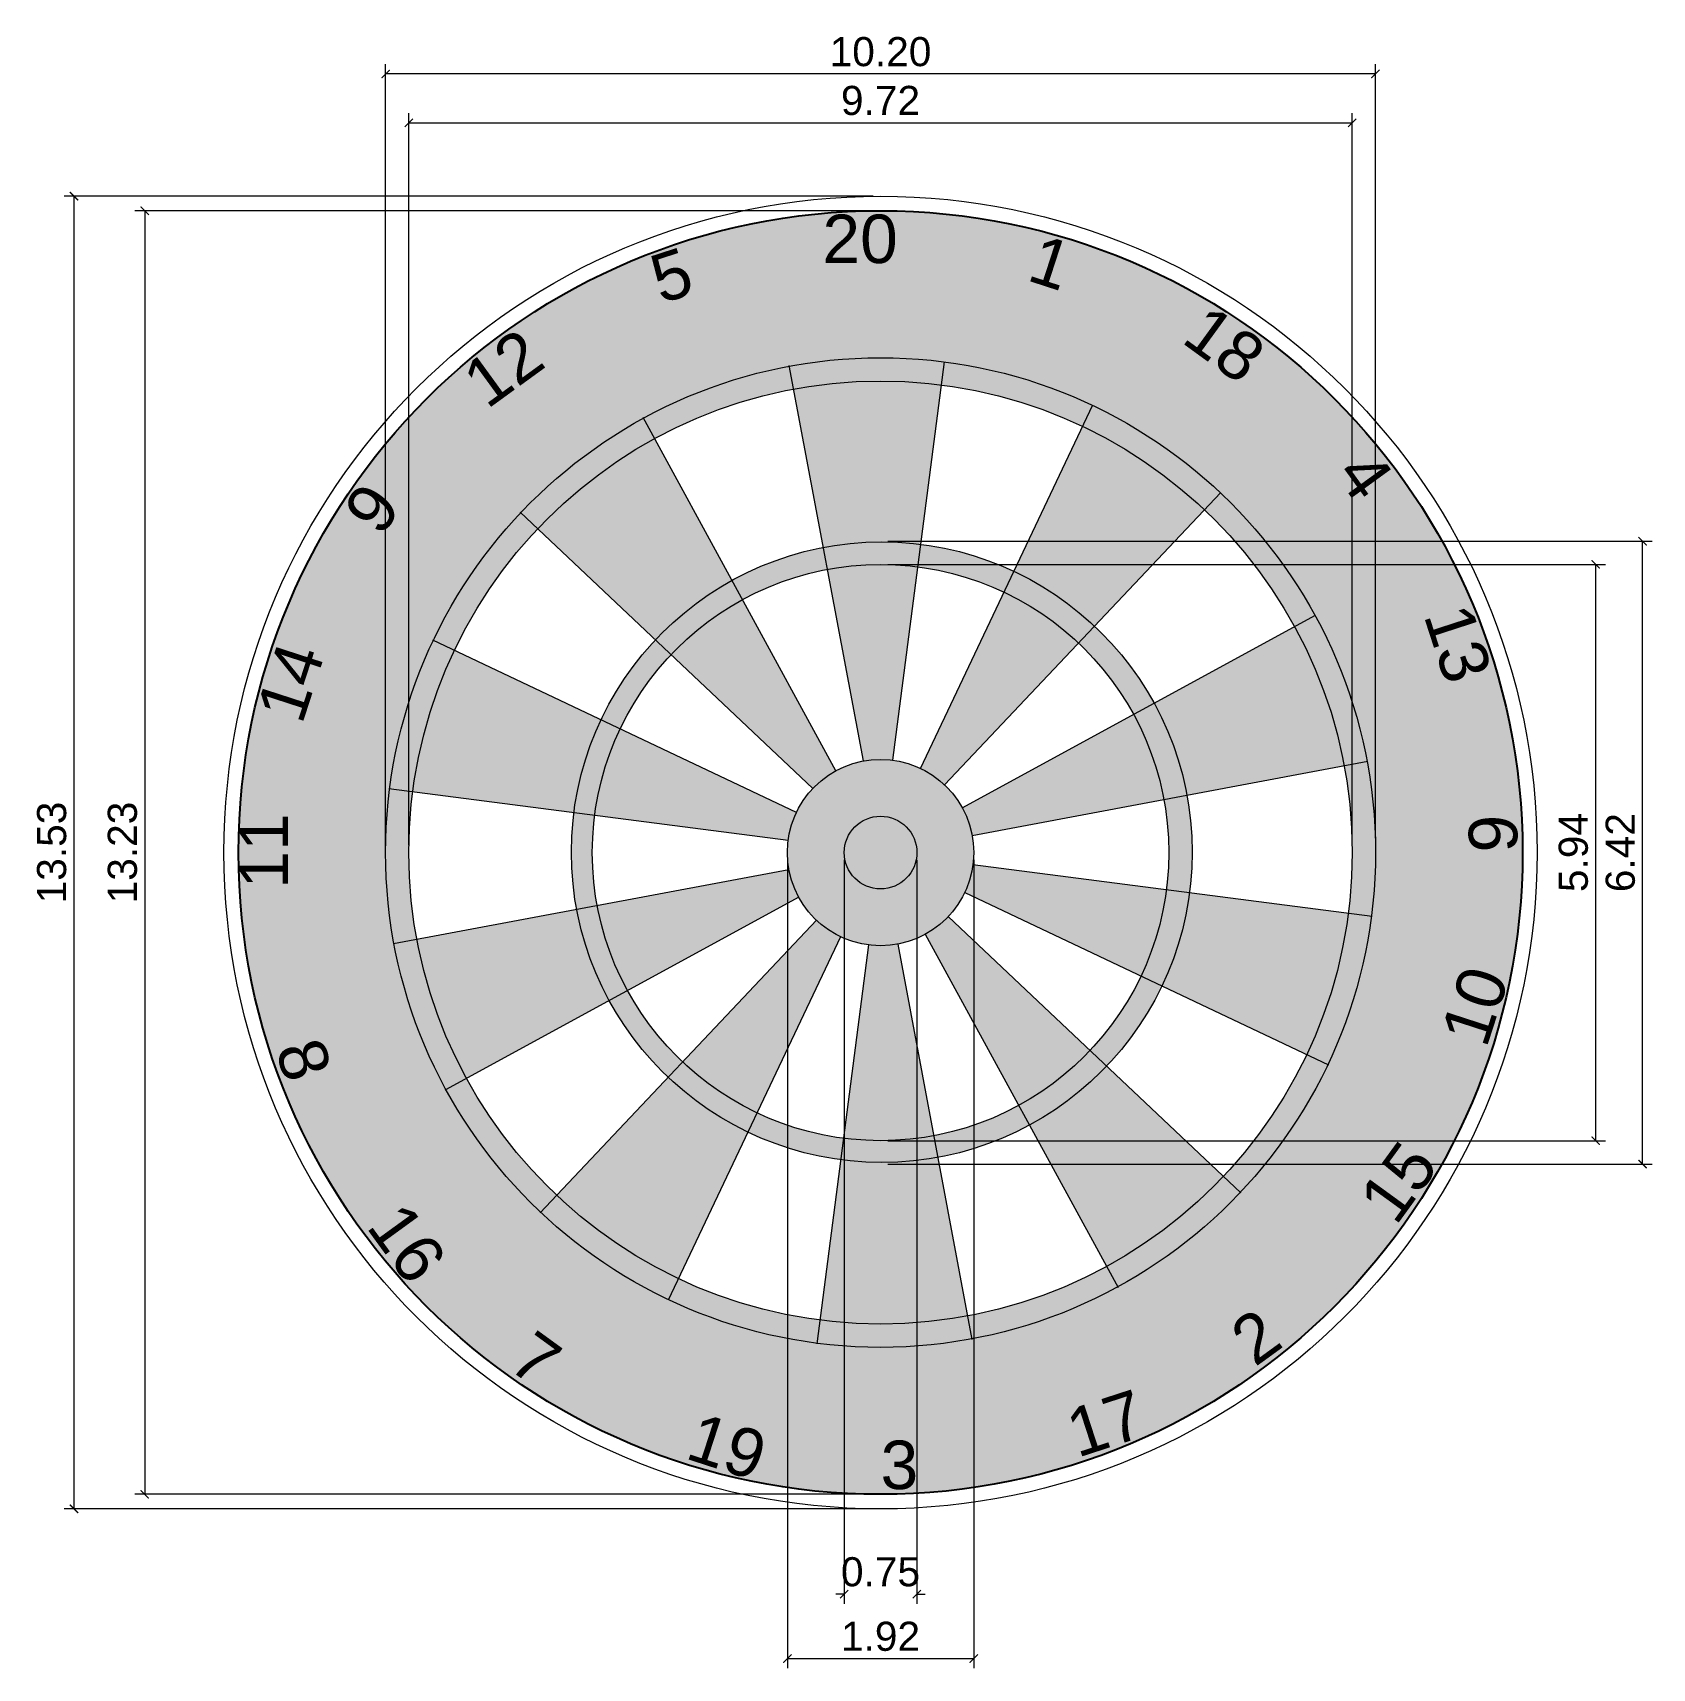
# Model space of a CAD drawing. Header units: inches. Extents: x 994 to 6777, y -637 to 5407.
# Drawn here: x 1123.4 to 1140.09, y 343.82 to 360.68 of the extents above; entities that cross this region are included whole.
import ezdxf

# ---------------------------------------------------------------- set-up
doc = ezdxf.new("R2010")
doc.units = ezdxf.units.IN
doc.header["$MEASUREMENT"] = 0
doc.linetypes.add('CENTER2', pattern=[28.575, 19.05, -3.175, 3.175, -3.175])
doc.layers.add('DART OULINE', color=7, linetype='Continuous', lineweight=0)
doc.layers.add('TEXT', color=18, linetype='Continuous', lineweight=20)
doc.layers.add('DIMENSIONS', color=7, linetype='Continuous')
doc.styles.get("Standard").update_dxf_attribs({"font": 'arial.ttf'})
doc.dimstyles.new('ABELLA 100', dxfattribs={"dimtxt": 0.3, "dimasz": 0.085, "dimexe": 0.1, "dimexo": 0.075, "dimgap": 0.075, "dimtad": 1, "dimzin": 0, "dimdsep": 46, "dimtxsty": 'Standard', "dimblk": 'ARCHTICK', "dimcen": 0.09, "dimclrd": 7, "dimclre": 7, "dimadec": 0, "dimazin": 0, "dimtfac": 1, "dimtix": 1, "dimtofl": 0, "dimtmove": 0, "dimatfit": 3, "dimldrblk": 'OPEN30', "dimfxl": 1, "dimtolj": 1, "dimtzin": 0, "dimlwd": 0, "dimlwe": 0, "dimarcsym": 0})

# ---------------------------------------------------------------- blocks, each defined once
blk = doc.blocks.new('_ArchTick')
at = {"color": 0, "linetype": 'ByBlock', "const_width": 0.15}
blk.add_lwpolyline([(-0.5, -0.5), (0.5, 0.5)], dxfattribs=at)
blk = doc.blocks.new('*D572')
at = {"color": 7, "linetype": 'CENTER2', "lineweight": 0, "transparency": 16777216}
for p, q in [((1131.763, 352.157), (1131.763, 344.488)), ((1132.513, 352.157), (1132.513, 344.488))]:
    blk.add_line(p, q, dxfattribs=at)
at = {"color": 7, "linetype": 'Continuous', "lineweight": 0, "transparency": 16777216}
for p, q in [((1131.763, 344.588), (1131.678, 344.588)), ((1132.513, 344.588), (1132.598, 344.588))]:
    blk.add_line(p, q, dxfattribs=at)
at = {"layer": 'Defpoints', "color": 0, "transparency": 16777216}
for p in [(1131.763, 352.232), (1132.513, 352.232), (1132.513, 344.588)]:
    blk.add_point(p, dxfattribs=at)
at = {"color": 7, "lineweight": 0, "transparency": 16777216, "xscale": 0.085, "yscale": 0.085, "zscale": 0.085}
blk.add_blockref('_ArchTick', (1131.763, 344.588), dxfattribs=at)
at = {"color": 7, "lineweight": 0, "transparency": 16777216, "xscale": 0.085, "yscale": 0.085, "zscale": 0.085, "rotation": 180}
blk.add_blockref('_ArchTick', (1132.513, 344.588), dxfattribs=at)
at = {"color": 0, "lineweight": 0, "transparency": 16777216, "insert": (1132.138, 344.817), "char_height": 0.3, "attachment_point": 5}
blk.add_mtext('\\A1;0.75', dxfattribs=at)
blk = doc.blocks.new('_Open30')
at = {"color": 0, "linetype": 'ByBlock', "lineweight": -2}
for p, q in [((-1, 0.27), (0, 0)), ((0, 0), (-1, -0.27)), ((0, 0), (-1, 0))]:
    blk.add_line(p, q, dxfattribs=at)
blk = doc.blocks.new('*D573')
at = {"color": 7, "linetype": 'CENTER2', "lineweight": 0, "transparency": 16777216}
for p, q in [((1131.178, 352.157), (1131.178, 343.824)), ((1133.098, 352.157), (1133.098, 343.824))]:
    blk.add_line(p, q, dxfattribs=at)
at = {"color": 7, "linetype": 'Continuous', "lineweight": 0, "transparency": 16777216}
blk.add_line((1131.178, 343.924), (1133.098, 343.924), dxfattribs=at)
at = {"layer": 'Defpoints', "color": 0, "transparency": 16777216}
for p in [(1131.178, 352.232), (1133.098, 352.232), (1133.098, 343.924)]:
    blk.add_point(p, dxfattribs=at)
at = {"color": 7, "lineweight": 0, "transparency": 16777216, "xscale": 0.085, "yscale": 0.085, "zscale": 0.085, "rotation": 180}
blk.add_blockref('_ArchTick', (1131.178, 343.924), dxfattribs=at)
at = {"color": 7, "lineweight": 0, "transparency": 16777216, "xscale": 0.085, "yscale": 0.085, "zscale": 0.085}
blk.add_blockref('_ArchTick', (1133.098, 343.924), dxfattribs=at)
at = {"color": 0, "lineweight": 0, "transparency": 16777216, "insert": (1132.138, 344.152), "char_height": 0.3, "attachment_point": 5}
blk.add_mtext('\\A1;1.92', dxfattribs=at)
blk = doc.blocks.new('*D477')
at = {"color": 7, "linetype": 'CENTER2', "lineweight": 0, "transparency": 16777216}
for p, q in [((1127.278, 352.307), (1127.278, 359.853)), ((1136.998, 352.377), (1136.998, 359.853))]:
    blk.add_line(p, q, dxfattribs=at)
at = {"color": 7, "linetype": 'Continuous', "lineweight": 0, "transparency": 16777216}
blk.add_line((1127.278, 359.753), (1136.998, 359.753), dxfattribs=at)
at = {"layer": 'Defpoints', "color": 0, "transparency": 16777216}
for p in [(1136.998, 359.753), (1127.278, 352.232), (1136.998, 352.302)]:
    blk.add_point(p, dxfattribs=at)
at = {"color": 7, "lineweight": 0, "transparency": 16777216, "xscale": 0.085, "yscale": 0.085, "zscale": 0.085, "rotation": 180}
blk.add_blockref('_ArchTick', (1127.278, 359.753), dxfattribs=at)
at = {"color": 7, "lineweight": 0, "transparency": 16777216, "xscale": 0.085, "yscale": 0.085, "zscale": 0.085}
blk.add_blockref('_ArchTick', (1136.998, 359.753), dxfattribs=at)
at = {"color": 0, "lineweight": 0, "transparency": 16777216, "insert": (1132.138, 359.982), "char_height": 0.3, "attachment_point": 5}
blk.add_mtext('\\A1;9.72', dxfattribs=at)
blk = doc.blocks.new('*D478')
at = {"color": 7, "linetype": 'CENTER2', "lineweight": 0, "transparency": 16777216}
for p, q in [((1127.039, 352.234), (1127.039, 360.357)), ((1137.238, 352.38), (1137.238, 360.357))]:
    blk.add_line(p, q, dxfattribs=at)
at = {"color": 7, "linetype": 'Continuous', "lineweight": 0, "transparency": 16777216}
blk.add_line((1137.238, 360.257), (1127.039, 360.257), dxfattribs=at)
at = {"layer": 'Defpoints', "color": 0, "transparency": 16777216}
for p in [(1127.039, 360.257), (1137.238, 352.305), (1127.039, 352.159)]:
    blk.add_point(p, dxfattribs=at)
at = {"color": 7, "lineweight": 0, "transparency": 16777216, "xscale": 0.085, "yscale": 0.085, "zscale": 0.085, "rotation": 180}
blk.add_blockref('_ArchTick', (1127.039, 360.257), dxfattribs=at)
at = {"color": 7, "lineweight": 0, "transparency": 16777216, "xscale": 0.085, "yscale": 0.085, "zscale": 0.085}
blk.add_blockref('_ArchTick', (1137.238, 360.257), dxfattribs=at)
at = {"color": 0, "lineweight": 0, "transparency": 16777216, "insert": (1132.138, 360.485), "char_height": 0.3, "attachment_point": 5}
blk.add_mtext('\\A1;10.20', dxfattribs=at)
blk = doc.blocks.new('*D574')
at = {"color": 7, "linetype": 'CENTER2', "lineweight": 0, "transparency": 16777216}
for p, q in [((1132.213, 355.202), (1139.607, 355.202)), ((1132.213, 349.262), (1139.607, 349.262))]:
    blk.add_line(p, q, dxfattribs=at)
at = {"color": 7, "linetype": 'Continuous', "lineweight": 0, "transparency": 16777216}
blk.add_line((1139.507, 349.262), (1139.507, 355.202), dxfattribs=at)
at = {"layer": 'Defpoints', "color": 0, "transparency": 16777216}
for p in [(1132.138, 355.202), (1139.507, 355.202), (1132.138, 349.262)]:
    blk.add_point(p, dxfattribs=at)
at = {"color": 7, "lineweight": 0, "transparency": 16777216, "xscale": 0.085, "yscale": 0.085, "zscale": 0.085}
for p, rotation in [((1139.507, 355.202), 90), ((1139.507, 349.262), 270)]:
    blk.add_blockref('_ArchTick', p, dxfattribs=dict(at, rotation=rotation))
at = {"color": 0, "lineweight": 0, "transparency": 16777216, "insert": (1139.278, 352.232), "char_height": 0.3, "attachment_point": 5, "rotation": 90}
blk.add_mtext('\\A1;5.94', dxfattribs=at)
blk = doc.blocks.new('*D479')
at = {"layer": 'Defpoints', "color": 0, "transparency": 16777216}
for p in [(1132.139, 355.441), (1139.99, 355.441), (1132.139, 349.021)]:
    blk.add_point(p, dxfattribs=at)
at = {"layer": 'DIMENSIONS', "color": 7, "linetype": 'CENTER2', "lineweight": 0, "transparency": 16777216}
for p, q in [((1132.214, 355.441), (1140.09, 355.441)), ((1132.214, 349.021), (1140.09, 349.021))]:
    blk.add_line(p, q, dxfattribs=at)
at = {"layer": 'DIMENSIONS', "color": 7, "linetype": 'Continuous', "lineweight": 0, "transparency": 16777216}
blk.add_line((1139.99, 349.021), (1139.99, 355.441), dxfattribs=at)
at = {"layer": 'DIMENSIONS', "color": 7, "lineweight": 0, "transparency": 16777216, "xscale": 0.085, "yscale": 0.085, "zscale": 0.085}
for p, rotation in [((1139.99, 355.441), 90), ((1139.99, 349.021), 270)]:
    blk.add_blockref('_ArchTick', p, dxfattribs=dict(at, rotation=rotation))
at = {"layer": 'DIMENSIONS', "color": 0, "lineweight": 0, "transparency": 16777216, "insert": (1139.762, 352.231), "char_height": 0.3, "attachment_point": 5, "rotation": 90}
blk.add_mtext('\\A1;6.42', dxfattribs=at)
blk = doc.blocks.new('*D575')
at = {"color": 7, "linetype": 'CENTER2', "lineweight": 0, "transparency": 16777216}
for p, q in [((1132.063, 358.847), (1124.456, 358.847)), ((1132.063, 345.617), (1124.456, 345.617))]:
    blk.add_line(p, q, dxfattribs=at)
at = {"color": 7, "linetype": 'Continuous', "lineweight": 0, "transparency": 16777216}
blk.add_line((1124.556, 358.847), (1124.556, 345.617), dxfattribs=at)
at = {"layer": 'Defpoints', "color": 0, "transparency": 16777216}
for p in [(1132.138, 358.847), (1124.556, 345.617), (1132.138, 345.617)]:
    blk.add_point(p, dxfattribs=at)
at = {"color": 7, "lineweight": 0, "transparency": 16777216, "xscale": 0.085, "yscale": 0.085, "zscale": 0.085}
for p, rotation in [((1124.556, 358.847), 90), ((1124.556, 345.617), 270)]:
    blk.add_blockref('_ArchTick', p, dxfattribs=dict(at, rotation=rotation))
at = {"color": 0, "lineweight": 0, "transparency": 16777216, "insert": (1124.328, 352.232), "char_height": 0.3, "attachment_point": 5, "rotation": 90}
blk.add_mtext('\\A1;13.23', dxfattribs=at)
blk = doc.blocks.new('*D556')
at = {"color": 7, "linetype": 'CENTER2', "lineweight": 0, "transparency": 16777216}
for p, q in [((1132.063, 358.997), (1123.728, 358.997)), ((1132.063, 345.467), (1123.728, 345.467))]:
    blk.add_line(p, q, dxfattribs=at)
at = {"color": 7, "linetype": 'Continuous', "lineweight": 0, "transparency": 16777216}
blk.add_line((1123.828, 345.467), (1123.828, 358.997), dxfattribs=at)
at = {"layer": 'Defpoints', "color": 0, "transparency": 16777216}
for p in [(1123.828, 358.997), (1132.138, 358.997), (1132.138, 345.467)]:
    blk.add_point(p, dxfattribs=at)
at = {"color": 7, "lineweight": 0, "transparency": 16777216, "xscale": 0.085, "yscale": 0.085, "zscale": 0.085}
for p, rotation in [((1123.828, 358.997), 90), ((1123.828, 345.467), 270)]:
    blk.add_blockref('_ArchTick', p, dxfattribs=dict(at, rotation=rotation))
at = {"color": 0, "lineweight": 0, "transparency": 16777216, "insert": (1123.599, 352.232), "char_height": 0.3, "attachment_point": 5, "rotation": 90}
blk.add_mtext('\\A1;13.53', dxfattribs=at)

msp = doc.modelspace()

# ---------------------------------------------------------------- hatches: boundary and pattern name
h = msp.add_hatch(color=256)
h.dxf.hatch_style = 1
h.paths.add_polyline_path([(1138.75328, 352.23201, 1), (1125.52328, 352.23201, 1)])
h.paths.add_polyline_path([(1127.03828, 352.23201, -1), (1137.23828, 352.23201, -1)], flags=16)
h.paths.add_polyline_path([(1127.27828, 352.23201, -1), (1136.99828, 352.23201, -1)], flags=0)
h.paths.add_polyline_path([(1128.95306, 352.23605, -1), (1135.34968, 352.23605, -1)], flags=0)
h.paths.add_polyline_path([(1129.16828, 352.23201, -1), (1135.10828, 352.23201, -1)], flags=0)
h.paths.add_polyline_path([(1131.17828, 352.23201, -1), (1133.09828, 352.23201, -1)], flags=0)
h.paths.add_polyline_path([(1131.76328, 352.23201, -1), (1132.51328, 352.23201, -1)], flags=0)
at = {"true_color": 0x136734}
h = msp.add_hatch(color=116, dxfattribs=at)
h.dxf.hatch_style = 1
h.paths.add_polyline_path([(1131.24226, 357.0087), (1131.19802, 357.24458, 0.07870171), (1129.69506, 356.70869), (1129.81004, 356.49803, -0.07870171)])
h.paths.add_polyline_path([(1132.79301, 357.28981), (1132.76219, 357.05179, -0.07870171), (1134.22105, 356.62309), (1134.32391, 356.83994, 0.07870171)])
h.paths.add_polyline_path([(1135.64086, 355.93901), (1135.47604, 355.76456, -0.07870171), (1136.40429, 354.56024), (1136.61496, 354.67522, 0.07870171)])
h.paths.add_polyline_path([(1137.15085, 353.17227), (1136.91496, 353.12802, -0.04638959), (1136.99828, 352.23201, -0.03219457), (1136.95806, 351.60809), (1137.19607, 351.57728, 0.03219457), (1137.23828, 352.23201, 0.04638959)])
h.paths.add_polyline_path([(1136.7462, 350.04638), (1136.52936, 350.14923, -0.07870171), (1135.67083, 348.89425), (1135.84528, 348.72942, 0.07870171)])
h.paths.add_polyline_path([(1134.58149, 347.75532), (1134.46651, 347.96599, -0.07870171), (1133.03429, 347.45532), (1133.07854, 347.21943, 0.07870171)])
h.paths.add_polyline_path([(1130.0555, 347.84092), (1129.95264, 347.62408, 0.07870171), (1131.48354, 347.17421), (1131.51436, 347.41222, -0.07870171)])
h.paths.add_polyline_path([(1127.87226, 349.90377), (1127.66159, 349.7888, 0.07870171), (1128.63569, 348.525), (1128.80052, 348.69945, -0.07870171)])
h.paths.add_polyline_path([(1127.31849, 352.85593), (1127.08048, 352.88674, 0.03219457), (1127.03828, 352.23201, 0.04638959), (1127.1257, 351.29175), (1127.36159, 351.33599, -0.04638959), (1127.27828, 352.23201, -0.03219457)])
h.paths.add_polyline_path([(1128.60572, 355.56977), (1128.43127, 355.7346, 0.07870171), (1127.53035, 354.41764), (1127.74719, 354.31479, -0.07870171)])
h.paths.add_polyline_path([(1130.71546, 354.83902), (1130.60741, 355.03701, 0.07858386), (1129.81845, 354.42391), (1129.97949, 354.27175, -0.07870171)])
h.paths.add_polyline_path([(1129.45483, 353.50482), (1129.25769, 353.59833, 0.07842064), (1128.9788, 352.641), (1129.19285, 352.61329, -0.07870171)])
h.paths.add_polyline_path([(1129.21919, 351.68444), (1129.00817, 351.64486, 0.07836477), (1129.34265, 350.70626), (1129.53126, 350.8092, -0.07870171)])
h.paths.add_polyline_path([(1130.09853, 350.07322), (1129.94993, 349.91595, 0.0784376), (1130.7716, 349.35067), (1130.86547, 349.54857, -0.07870171)])
h.paths.add_polyline_path([(1132.68584, 349.31292, -0.07870171), (1131.75699, 349.28658), (1131.72841, 349.06583, 0.07861131), (1132.72764, 349.09009)])
h.paths.add_polyline_path([(1134.46789, 350.03085), (1134.29706, 350.19227, -0.07870171), (1133.56109, 349.625), (1133.67175, 349.42223, 0.07881956)])
h.paths.add_polyline_path([(1135.32248, 351.81981), (1135.0837, 351.85072, -0.07870171), (1134.82172, 350.9592), (1135.03711, 350.85703, 0.07898279)])
h.paths.add_polyline_path([(1134.95748, 353.77063), (1134.74529, 353.65482, -0.07870171), (1135.05736, 352.77957), (1135.29514, 352.82417, 0.07903866)])
h.paths.add_polyline_path([(1133.51289, 355.13009), (1133.41108, 354.91545, -0.07870171), (1134.17802, 354.39079), (1134.34301, 354.56541, 0.07896582)])
h.paths.add_polyline_path([(1132.5496, 355.40948, 0.0787921), (1131.54834, 355.377), (1131.59071, 355.1511, -0.07870171), (1132.51956, 355.17743)])
at = {"true_color": 0x991b1e}
h = msp.add_hatch(color=244, dxfattribs=at)
h.dxf.hatch_style = 1
h.paths.add_polyline_path([(1132.79301, 357.28981, 0.07870171), (1131.19802, 357.24458), (1131.24226, 357.0087, -0.07870171), (1132.76219, 357.05179)])
h.paths.add_polyline_path([(1134.32391, 356.83994), (1134.22105, 356.62309, -0.07870171), (1135.47604, 355.76456), (1135.64086, 355.93901, 0.07870171)])
h.paths.add_polyline_path([(1136.61496, 354.67522), (1136.40429, 354.56024, -0.07870171), (1136.91496, 353.12802), (1137.15085, 353.17227, 0.07870171)])
h.paths.add_polyline_path([(1137.19607, 351.57728), (1136.95806, 351.60809, -0.07870171), (1136.52936, 350.14923), (1136.7462, 350.04638, 0.07870171)])
h.paths.add_polyline_path([(1135.84528, 348.72942), (1135.67083, 348.89425, -0.07870171), (1134.46651, 347.96599), (1134.58149, 347.75532, 0.07870171)])
h.paths.add_polyline_path([(1133.03429, 347.45532, -0.07870171), (1131.51436, 347.41222), (1131.48354, 347.17421, 0.07870171), (1133.07854, 347.21943)])
h.paths.add_polyline_path([(1128.80052, 348.69945), (1128.63569, 348.525, 0.07870171), (1129.95264, 347.62408), (1130.0555, 347.84092, -0.07870171)])
h.paths.add_polyline_path([(1127.36159, 351.33599), (1127.1257, 351.29175, 0.07870171), (1127.66159, 349.7888), (1127.87226, 349.90377, -0.07870171)])
h.paths.add_polyline_path([(1127.74719, 354.31479), (1127.53035, 354.41764, 0.07870171), (1127.08048, 352.88674), (1127.31849, 352.85593, -0.07870171)])
h.paths.add_polyline_path([(1129.81004, 356.49803), (1129.69506, 356.70869, 0.07870171), (1128.43127, 355.7346), (1128.60572, 355.56977, -0.07870171)])
h.paths.add_polyline_path([(1133.51289, 355.13009, 0.07888808), (1132.5496, 355.40948), (1132.51956, 355.17743, -0.07870171), (1133.41108, 354.91545)])
h.paths.add_polyline_path([(1134.34301, 354.56541), (1134.17802, 354.39079, -0.07870171), (1134.74529, 353.65482), (1134.95748, 353.77063, 0.07901771)])
h.paths.add_polyline_path([(1135.29514, 352.82417), (1135.05736, 352.77957, -0.04638959), (1135.10828, 352.23201, -0.03219457), (1135.0837, 351.85072), (1135.32248, 351.81981, 0.0326401), (1135.34968, 352.23605, 0.04626718)])
h.paths.add_polyline_path([(1135.03711, 350.85703), (1134.82172, 350.9592, -0.07870171), (1134.29706, 350.19227), (1134.46789, 350.03085, 0.07891144)])
h.paths.add_polyline_path([(1133.67175, 349.42223), (1133.56109, 349.625, -0.07870171), (1132.68584, 349.31292), (1132.72764, 349.09009, 0.07871614)])
h.paths.add_polyline_path([(1131.75699, 349.28658, -0.07870171), (1130.86547, 349.54857), (1130.7716, 349.35067, 0.07851533), (1131.72841, 349.06583)])
h.paths.add_polyline_path([(1129.53126, 350.8092), (1129.34265, 350.70626, 0.07838572), (1129.94993, 349.91595), (1130.09853, 350.07322, -0.07870171)])
h.paths.add_polyline_path([(1129.19285, 352.61329), (1128.9788, 352.641, 0.03174906), (1128.95306, 352.23605, 0.04651201), (1129.00817, 351.64486), (1129.21919, 351.68444, -0.04638959), (1129.16828, 352.23201, -0.03219457)])
h.paths.add_polyline_path([(1129.97949, 354.27175), (1129.81845, 354.42391, 0.07849198), (1129.25769, 353.59833), (1129.45483, 353.50482, -0.07870171)])
h.paths.add_polyline_path([(1131.59071, 355.1511), (1131.54834, 355.377, 0.07868727), (1130.60741, 355.03701), (1130.71546, 354.83902, -0.07870171)])
h = msp.add_hatch(color=244, dxfattribs=at)
h.dxf.hatch_style = 1
h.paths.add_polyline_path([(1131.17828, 352.23201, 1), (1133.09828, 352.23201, 1)])
h.paths.add_polyline_path([(1132.51328, 352.23201, -1), (1131.76328, 352.23201, -1)], flags=16)
h = msp.add_hatch(color=256)
h.dxf.hatch_style = 1
h.paths.add_polyline_path([(1132.51328, 352.23201, 1), (1131.76328, 352.23201, 1)], flags=17)
at = {"true_color": 0x136734}
h = msp.add_hatch(color=116, dxfattribs=at)
h.dxf.hatch_style = 1
h.paths.add_polyline_path([(1132.51328, 352.23201, 1), (1131.76328, 352.23201, 1)])
at = {"layer": 'DART OULINE'}
h = msp.add_hatch(color=256, dxfattribs=at)
h.dxf.hatch_style = 1
h.paths.add_polyline_path([(1134.22105, 356.62309), (1133.51289, 355.13009, -0.07896582), (1134.34301, 354.56541), (1135.47604, 355.76456, 0.07870171)])
h.paths.add_polyline_path([(1134.17802, 354.39079, 0.07870171), (1133.41108, 354.91545), (1132.54969, 353.09938, -0.07870171), (1132.79759, 352.9298)])
h.paths.add_polyline_path([(1136.40429, 354.56024), (1134.95748, 353.77063, -0.07903866), (1135.29514, 352.82417), (1136.91496, 353.12802, 0.07870171)])
h.paths.add_polyline_path([(1134.74529, 353.65482), (1132.98095, 352.69191, -0.07870171), (1133.08182, 352.409), (1135.05736, 352.77957, 0.07870171)])
h.paths.add_polyline_path([(1136.95806, 351.60809), (1135.32248, 351.81981, -0.07898279), (1135.03711, 350.85703), (1136.52936, 350.14923, 0.07870171)])
h.paths.add_polyline_path([(1135.0837, 351.85072), (1133.09033, 352.10876, -0.07870171), (1133.00565, 351.82059), (1134.82172, 350.9592, 0.07870171)])
h.paths.add_polyline_path([(1134.46789, 350.03085, -0.07881956), (1133.67175, 349.42223), (1134.46651, 347.96599, 0.07870171), (1135.67083, 348.89425)])
h.paths.add_polyline_path([(1134.29706, 350.19227), (1132.83606, 351.5727, -0.07870171), (1132.59817, 351.38934), (1133.56109, 349.625, 0.07870171)])
h.paths.add_polyline_path([(1132.72764, 349.09009, -0.07861131), (1131.72841, 349.06583), (1131.51436, 347.41222, 0.07870171), (1133.03429, 347.45532)])
h.paths.add_polyline_path([(1132.31527, 351.28846, -0.07870171), (1132.01503, 351.27995), (1131.75699, 349.28658, 0.07870171), (1132.68584, 349.31292)])
h.paths.add_polyline_path([(1130.7716, 349.35067, -0.0784376), (1129.94993, 349.91595), (1128.80052, 348.69945, 0.07870171), (1130.0555, 347.84092)])
h.paths.add_polyline_path([(1131.72686, 351.36463, -0.07870171), (1131.47896, 351.53422), (1130.09853, 350.07322, 0.07870171), (1130.86547, 349.54857)])
h.paths.add_polyline_path([(1129.00817, 351.64486), (1127.36159, 351.33599, 0.07870171), (1127.87226, 349.90377), (1129.34265, 350.70626, -0.07836477)])
h.paths.add_polyline_path([(1131.2956, 351.77211, -0.07870171), (1131.19473, 352.05502), (1129.21919, 351.68444, 0.07870171), (1129.53126, 350.8092)])
h.paths.add_polyline_path([(1129.25769, 353.59833), (1127.74719, 354.31479, 0.07870171), (1127.31849, 352.85593), (1128.9788, 352.641, -0.07842064)])
h.paths.add_polyline_path([(1129.45483, 353.50482, 0.07870171), (1129.19285, 352.61329), (1131.18622, 352.35525, -0.07870171), (1131.2709, 352.64342)])
h.paths.add_polyline_path([(1130.60741, 355.03701), (1129.81004, 356.49803, 0.07870171), (1128.60572, 355.56977), (1129.81845, 354.42391, -0.07858386)])
h.paths.add_polyline_path([(1130.71546, 354.83902, 0.07870171), (1129.97949, 354.27175), (1131.44049, 352.89132, -0.07870171), (1131.67838, 353.07468)])
h.paths.add_polyline_path([(1132.76219, 357.05179, 0.07870171), (1131.24226, 357.0087), (1131.54834, 355.377, -0.0787921), (1132.5496, 355.40948)])
h.paths.add_polyline_path([(1132.51956, 355.17743, 0.07870171), (1131.59071, 355.1511), (1131.96129, 353.17555, -0.07870171), (1132.26152, 353.18406)])

# ---------------------------------------------------------------- linework, layer by layer
msp.add_circle((1132.13828, 352.23201), 6.615)
for p, q in [((1131.96129, 353.17555), (1131.19661, 357.25209)), ((1132.79289, 357.28982), (1132.2615, 353.18407)), ((1132.54969, 353.09938), (1134.32718, 356.84684)), ((1131.67838, 353.07468), (1129.69141, 356.7154)), ((1132.79759, 352.9298), (1135.64611, 355.94456)), ((1131.44049, 352.89132), (1128.42572, 355.73984)), ((1132.98095, 352.69191), (1136.62166, 354.67888)), ((1131.2709, 352.64342), (1127.52345, 354.42091)), ((1133.08182, 352.409), (1137.15836, 353.17368)), ((1131.18622, 352.35525), (1127.0729, 352.88772)), ((1131.19473, 352.05502), (1127.11819, 351.29034)), ((1133.09033, 352.10876), (1137.20365, 351.5763)), ((1131.2956, 351.77211), (1127.65489, 349.78514)), ((1133.00565, 351.82059), (1136.7531, 350.0431)), ((1131.47896, 351.53422), (1128.63044, 348.51945)), ((1132.83606, 351.5727), (1135.85083, 348.72417)), ((1131.72686, 351.36463), (1129.94937, 347.61718)), ((1132.59817, 351.38934), (1134.58514, 347.74862)), ((1132.01503, 351.27995), (1131.48256, 347.16664)), ((1132.31527, 351.28846), (1133.07994, 347.21193))]:
    msp.add_line(p, q, dxfattribs=at)
for centre, radius in [((1132.13828, 352.23201), 6.765), ((1132.13828, 352.23201), 5.1), ((1132.13828, 352.23201), 4.86), ((1132.15137, 352.23605), 3.19831), ((1132.13828, 352.23201), 2.97), ((1132.13828, 352.23201), 0.96), ((1132.13828, 352.23201), 0.375)]:
    msp.add_circle(centre, radius, dxfattribs=at)

# ---------------------------------------------------------------- texts
at = {"layer": 'TEXT', "color": 7, "true_color": 0xffffff, "char_height": 0.5, "attachment_point": 1}
for s, width, insert in [('\\pxqc;{\\C215;\\c10507177;20}', 1.0215699, (1131.41677, 358.80754)), ('{\\C215;\\c10507177;3}', 4.7411642, (1132.13828, 346.17091))]:
    msp.add_mtext_dynamic_manual_height_columns(s, width=width, gutter_width=12.29797, heights=[0], dxfattribs=dict(at, insert=insert))
for s, width, insert, rotation in [('\\pxqc;{\\C215;\\c10507177;5}', 1.0215699, (1129.42014, 358.26276), 18), ('\\pxqc;{\\C215;\\c10507177;1}', 1.0215699, (1133.48404, 358.70867), 342), ('\\pxqc;{\\C215;\\c10507177;18}', 1.0215699, (1135.41957, 357.97581), 324), ('\\pxqc;{\\C215;\\c10507177;12}', 1.0215699, (1127.68957, 357.12764), 36), ('\\pxqc;{\\C215;\\c10507177;4}', 1.0215699, (1137.03391, 356.68072), 306), ('\\pxqc;{\\C215;\\c10507177;9}', 1.0215699, (1126.39447, 355.5133), 54), ('\\pxqc;{\\C215;\\c10507177;13}', 1.0215699, (1138.16902, 354.95015), 288), ('\\pxqc;{\\C215;\\c10507177;14}', 1.0215699, (1125.66161, 353.57777), 72), ('{\\C215;\\c10507177;11}', 0.6071756, (1125.53377, 351.85951), 90), ('{\\C215;\\c10507177;9}', 4.7411642, (1138.19937, 352.23201), 90), ('{\\C215;\\c10507177;10}', 4.7411642, (1137.90272, 350.35903), 72), ('{\\C215;\\c10507177;8}', 4.7411642, (1126.37383, 350.35903), 288), ('{\\C215;\\c10507177;15}', 4.7411642, (1137.0418, 348.66938), 54), ('{\\C215;\\c10507177;16}', 4.7411642, (1127.23475, 348.66938), 306), ('{\\C215;\\c10507177;2}', 4.7411642, (1135.7009, 347.32848), 36), ('{\\C215;\\c10507177;7}', 4.7411642, (1128.57565, 347.32848), 324), ('{\\C215;\\c10507177;17}', 4.7411642, (1134.01126, 346.46756), 18), ('{\\C215;\\c10507177;19}', 4.7411642, (1130.26529, 346.46756), 342)]:
    msp.add_mtext_dynamic_manual_height_columns(s, width=width, gutter_width=12.29797, heights=[0], dxfattribs=dict(at, insert=insert, rotation=rotation))

# ---------------------------------------------------------------- dimensions: what is measured, and where the dimension line sits
at = {"lineweight": 0}
for base, p1, p2, picture, middle in [((1127.0388, 360.25701), (1137.23776, 352.30483), (1127.0388, 352.15918), '*D478', (1132.13828, 360.48518)), ((1136.99795, 359.75339), (1127.27809, 352.23201), (1136.99795, 352.30205), '*D477', (1132.13802, 359.98156)), ((1132.51328, 344.5884), (1131.76328, 352.23201), (1132.51328, 352.23201), '*D572', (1132.13828, 344.81657))]:
    dim = msp.add_linear_dim(base=base, p1=p1, p2=p2, dimstyle='ABELLA 100', dxfattribs=at)
    dim.commit()
    dim.dimension.update_dxf_attribs({"geometry": picture, "text_midpoint": middle})
for base, p1, p2, picture, middle in [((1123.82762, 358.99701), (1132.13828, 345.46701), (1132.13828, 358.99701), '*D556', (1123.59935, 352.23201)), ((1124.55642, 345.61701), (1132.13828, 358.84701), (1132.13828, 345.61701), '*D575', (1124.32814, 352.23201)), ((1139.50664, 355.20201), (1132.13828, 349.26201), (1132.13828, 355.20201), '*D574', (1139.27847, 352.23201))]:
    dim = msp.add_linear_dim(base=base, p1=p1, p2=p2, angle=90, dimstyle='ABELLA 100', dxfattribs=at)
    dim.commit()
    dim.dimension.update_dxf_attribs({"geometry": picture, "text_midpoint": middle})
dim = msp.add_aligned_dim(p1=(1131.17828, 352.23201), p2=(1133.09828, 352.23201), distance=-8.30802, dimstyle='ABELLA 100', dxfattribs=at)
dim.commit()
dim.dimension.update_dxf_attribs({"geometry": '*D573', "text_midpoint": (1132.13828, 344.15216)})
at = {"layer": 'DIMENSIONS', "lineweight": 0}
dim = msp.add_linear_dim(base=(1139.99003, 355.44116), p1=(1132.13942, 349.02119), p2=(1132.13942, 355.44116), angle=90, dimstyle='ABELLA 100', dxfattribs=at)
dim.commit()
dim.dimension.update_dxf_attribs({"geometry": '*D479', "text_midpoint": (1139.76186, 352.23117)})

doc.saveas('drawing.dxf')
